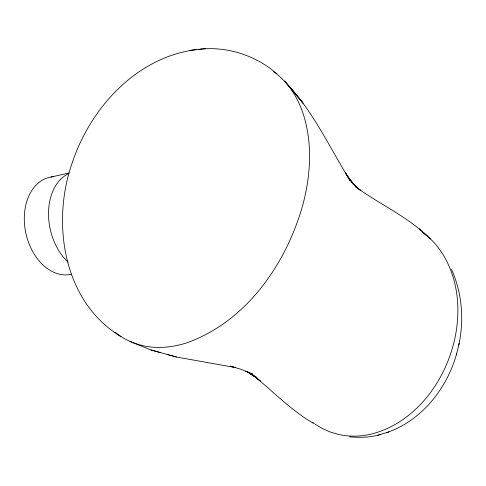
<?xml version="1.0" encoding="UTF-8"?>
<svg xmlns="http://www.w3.org/2000/svg" width="486" height="486" viewBox="0 0 486 486"><rect width="100%" height="100%" fill="white"/><g stroke="black" fill="none" stroke-linecap="round" stroke-linejoin="round"><path stroke-width="0.73" d="M458.772 345.096C464.282 319.94 462.077 292.888 451.506 269.323M386.37 432.698C421.49 420.937 446.986 388.691 456.652 353.68M456.342 354.98L459.185 343.389M349.562 436.853C359.907 437.704 370.502 437.564 380.483 434.454M377.604 435.316L389 431.908M51.091 177.019L69.109 173.016M196.569 49.596C136.578 56.965 90.262 107.959 72.068 163.284C51.188 223.05 63.216 301.915 120.99 336.628M198.628 49.396C224.161 46.158 250.618 53.8 271.188 69.127C307.328 98.354 326.361 142.064 350.139 180.737L345.26 172.603L353.498 184.243L349.823 179.583M189.923 50.331L205.651 48.618M167.105 354.44L176.473 357.022L235.497 367.568L230.419 366.195M130.005 341.488L150.909 349.963L160.538 352.617M150.909 349.963L176.473 357.022M230.309 366.207L240.746 369.196L253.012 374.25L245.685 371.14L256.985 377.677L250.053 373.515L260.375 381.048L253.868 375.824C273.387 391.844 291.217 410.305 313.124 423.166M315.207 424.187L322.115 428.403L330.012 431.92L338.147 434.363A87.134 74.376 -56.4 0 0 371.656 434.004C415.84 422.516 446.118 380.55 455.09 337.357A128.978 107.321 -55.7 0 0 457.053 296.132C454.361 273.405 444.702 250.806 426.987 235.783C405.859 215.559 378.564 203.792 355.278 186.509L360.685 190.506L350.922 181.728L356.991 187.626L350.357 179.984M273.642 71.734L276.692 73.799M422.777 232.691L426.987 235.783M312.82 422.389L314.576 423.804M115.048 332.151C123.45 339.24 133.808 343.693 144.494 346.044A121.871 86.903 -55.8 0 0 186.472 342.958C246.584 321.683 286.6 263.473 303.094 203.932A178.769 123.158 -55.4 0 0 309.394 148.619C308.16 124.343 301.174 99.363 284.517 81.041L303.07 103.129L288.107 85.196M419.181 228.803L430.402 238.833M68.058 262.045A50.605 34.925 78 0 1 48.509 213.439A50.605 34.925 78 0 1 68.514 173.69M71.393 274.262A49.687 35.338 77.6 0 1 25.472 231.227A49.687 35.338 77.6 0 1 53.174 176.764"/></g></svg>
